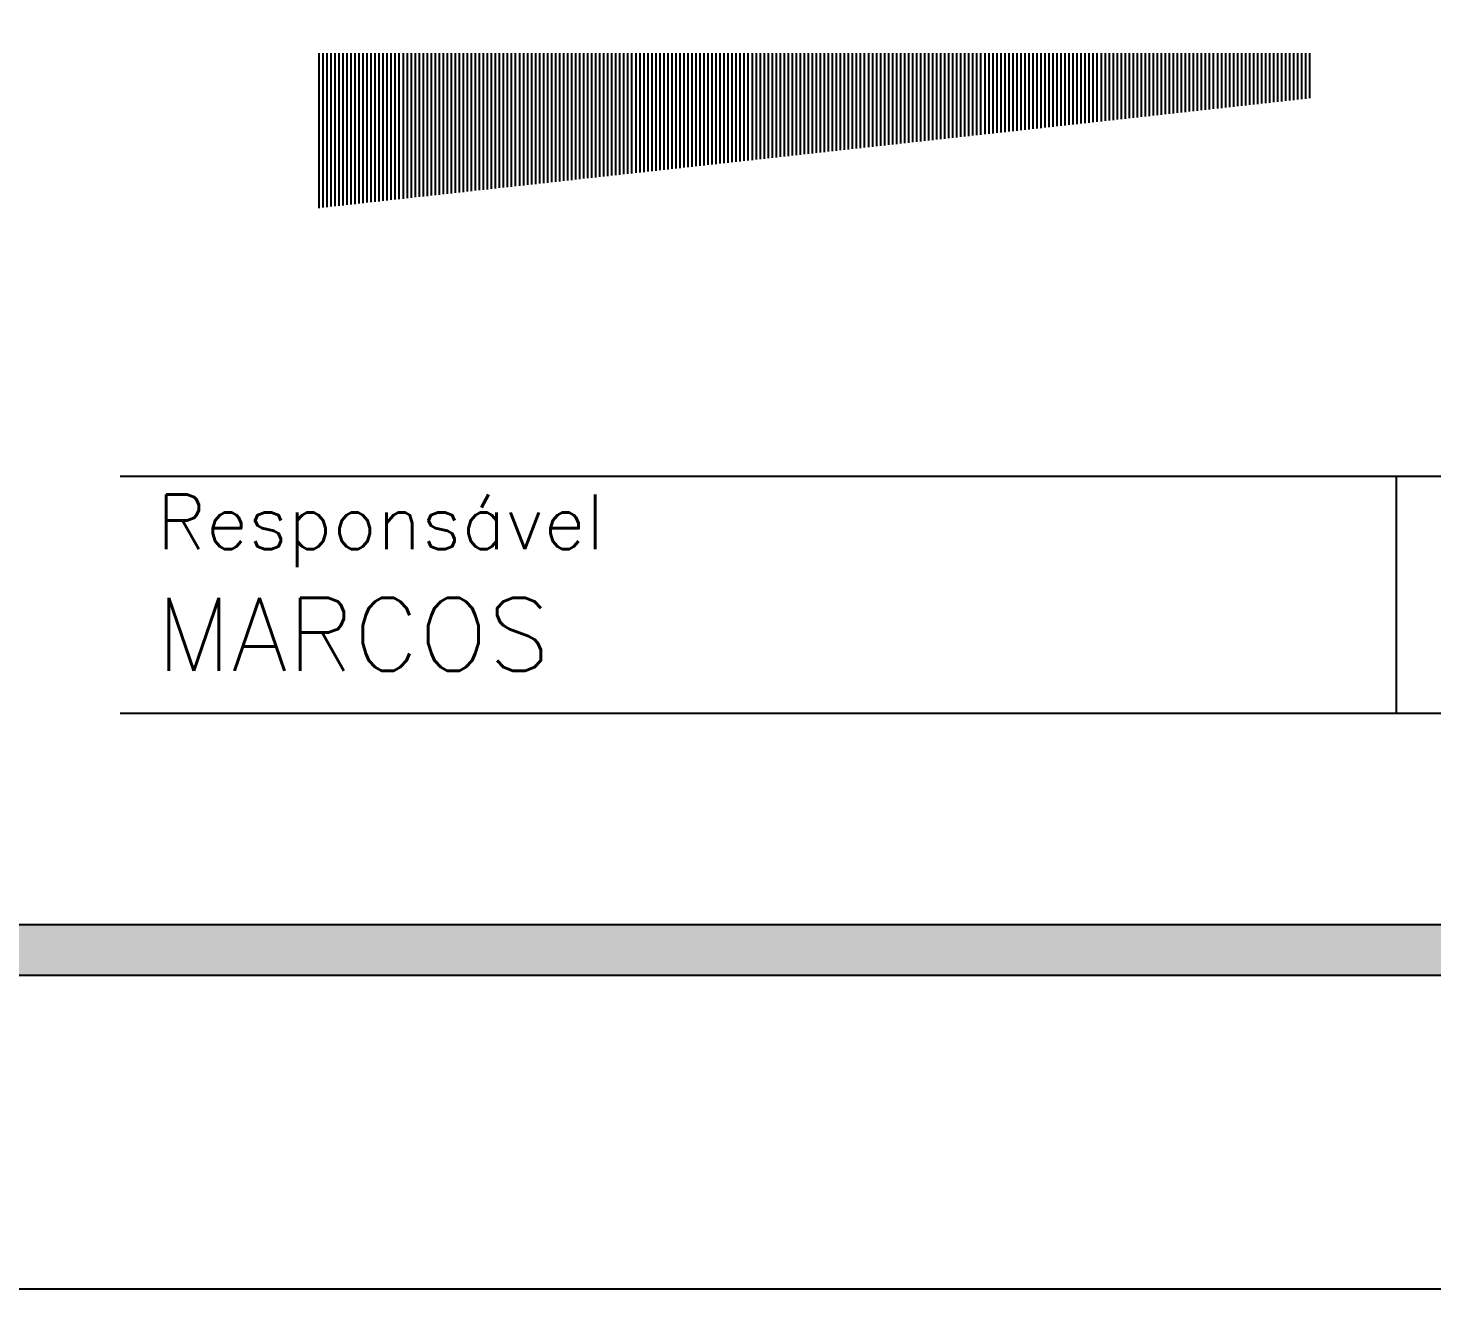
# Model space of a CAD drawing. Extents: x 187 to 6132, y -1204 to 3001.
# Drawn here: x 5243.9 to 5436.4, y -1204.3 to -1031.3 of the extents above; entities that cross this region are included whole.
import ezdxf

# ---------------------------------------------------------------- set-up
doc = ezdxf.new("R2010")
doc.units = 0
doc.header["$LTSCALE"] = 100
doc.header["$MEASUREMENT"] = 0
doc.layers.get('0').update_dxf_attribs({"color": 245, "linetype": 'CONTINUOUS'})
doc.layers.add('TEX1', color=7, linetype='CONTINUOUS')
doc.styles.get("Standard").update_dxf_attribs({"font": 'ROMANS.SHX'})

# ---------------------------------------------------------------- blocks, each defined once
blk = doc.blocks.new('H35', base_point=(-13899.373904, 10592.007577))
for p, q in [((-9591.768435, 10874.890389), (-9591.768435, 10894.210702)), ((-9591.268435, 10874.948983), (-9591.268435, 10894.210702)), ((-9590.768435, 10875.00367), (-9590.768435, 10894.210702)), ((-9590.268435, 10875.058358), (-9590.268435, 10894.210702)), ((-9589.768435, 10875.113045), (-9589.768435, 10894.210702)), ((-9589.268435, 10875.167733), (-9589.268435, 10894.210702)), ((-9588.768435, 10875.22242), (-9588.768435, 10894.210702)), ((-9588.268435, 10875.281014), (-9588.268435, 10894.210702)), ((-9587.768435, 10875.335702), (-9587.768435, 10894.210702)), ((-9587.268435, 10875.390389), (-9587.268435, 10894.210702)), ((-9586.768435, 10875.445077), (-9586.768435, 10894.210702)), ((-9586.268435, 10875.499764), (-9586.268435, 10894.210702)), ((-9585.768435, 10875.558358), (-9585.768435, 10894.210702)), ((-9585.268435, 10875.613045), (-9585.268435, 10894.210702)), ((-9584.768435, 10875.667733), (-9584.768435, 10894.210702)), ((-9584.268435, 10875.72242), (-9584.268435, 10894.210702)), ((-9583.768435, 10875.777108), (-9583.768435, 10894.210702)), ((-9583.268435, 10875.831795), (-9583.268435, 10894.210702)), ((-9582.768435, 10875.890389), (-9582.768435, 10894.210702)), ((-9582.268435, 10875.945077), (-9582.268435, 10894.210702)), ((-9581.768435, 10875.999764), (-9581.768435, 10894.210702)), ((-9581.268435, 10876.054452), (-9581.268435, 10894.210702)), ((-9580.768435, 10876.109139), (-9580.768435, 10894.210702)), ((-9580.268435, 10876.167733), (-9580.268435, 10894.210702)), ((-9579.768435, 10876.22242), (-9579.768435, 10894.210702)), ((-9579.268435, 10876.277108), (-9579.268435, 10894.210702)), ((-9578.768435, 10876.331795), (-9578.768435, 10894.210702)), ((-9578.268435, 10876.386483), (-9578.268435, 10894.210702)), ((-9577.768435, 10876.445077), (-9577.768435, 10894.210702)), ((-9577.268435, 10876.499764), (-9577.268435, 10894.210702)), ((-9576.768435, 10876.554452), (-9576.768435, 10894.210702)), ((-9576.268435, 10876.609139), (-9576.268435, 10894.210702)), ((-9575.768435, 10876.663827), (-9575.768435, 10894.210702)), ((-9575.268435, 10876.718514), (-9575.268435, 10894.210702)), ((-9574.768435, 10876.777108), (-9574.768435, 10894.210702)), ((-9574.268435, 10876.831795), (-9574.268435, 10894.210702)), ((-9573.768435, 10876.886483), (-9573.768435, 10894.210702)), ((-9573.268435, 10876.94117), (-9573.268435, 10894.210702)), ((-9572.768435, 10876.995858), (-9572.768435, 10894.210702)), ((-9572.268435, 10877.054452), (-9572.268435, 10894.210702)), ((-9571.768435, 10877.109139), (-9571.768435, 10894.210702)), ((-9571.268435, 10877.163827), (-9571.268435, 10894.210702)), ((-9570.768435, 10877.218514), (-9570.768435, 10894.210702)), ((-9570.268435, 10877.273202), (-9570.268435, 10894.210702)), ((-9569.768435, 10877.327889), (-9569.768435, 10894.210702)), ((-9569.268435, 10877.386483), (-9569.268435, 10894.210702)), ((-9568.768435, 10877.44117), (-9568.768435, 10894.210702)), ((-9568.268435, 10877.495858), (-9568.268435, 10894.210702)), ((-9567.768435, 10877.550545), (-9567.768435, 10894.210702)), ((-9567.268435, 10877.605233), (-9567.268435, 10894.210702)), ((-9566.768435, 10877.663827), (-9566.768435, 10894.210702)), ((-9566.268435, 10877.718514), (-9566.268435, 10894.210702)), ((-9565.768435, 10877.773202), (-9565.768435, 10894.210702)), ((-9565.268435, 10877.827889), (-9565.268435, 10894.210702)), ((-9564.768435, 10877.882577), (-9564.768435, 10894.210702)), ((-9564.268435, 10877.94117), (-9564.268435, 10894.210702)), ((-9563.768435, 10877.995858), (-9563.768435, 10894.210702)), ((-9563.268435, 10878.050545), (-9563.268435, 10894.210702)), ((-9562.768435, 10878.105233), (-9562.768435, 10894.210702)), ((-9562.268435, 10878.15992), (-9562.268435, 10894.210702)), ((-9561.768435, 10878.214608), (-9561.768435, 10894.210702)), ((-9561.268435, 10878.273202), (-9561.268435, 10894.210702)), ((-9560.768435, 10878.327889), (-9560.768435, 10894.210702)), ((-9560.268435, 10878.382577), (-9560.268435, 10894.210702)), ((-9559.768435, 10878.437264), (-9559.768435, 10894.210702)), ((-9559.268435, 10878.491952), (-9559.268435, 10894.210702)), ((-9558.768435, 10878.550545), (-9558.768435, 10894.210702)), ((-9558.268435, 10878.605233), (-9558.268435, 10894.210702)), ((-9557.768435, 10878.65992), (-9557.768435, 10894.210702)), ((-9557.268435, 10878.714608), (-9557.268435, 10894.210702)), ((-9556.768435, 10878.769295), (-9556.768435, 10894.210702)), ((-9556.268435, 10878.823983), (-9556.268435, 10894.210702)), ((-9555.768435, 10878.882577), (-9555.768435, 10894.210702)), ((-9555.268435, 10878.937264), (-9555.268435, 10894.210702)), ((-9554.768435, 10878.991952), (-9554.768435, 10894.210702)), ((-9554.268435, 10879.046639), (-9554.268435, 10894.210702)), ((-9553.768435, 10879.101327), (-9553.768435, 10894.210702)), ((-9553.268435, 10879.15992), (-9553.268435, 10894.210702)), ((-9552.768435, 10879.214608), (-9552.768435, 10894.210702)), ((-9552.268435, 10879.269295), (-9552.268435, 10894.210702)), ((-9551.768435, 10879.323983), (-9551.768435, 10894.210702)), ((-9551.268435, 10879.37867), (-9551.268435, 10894.210702)), ((-9550.768435, 10879.437264), (-9550.768435, 10894.210702)), ((-9550.268435, 10879.491952), (-9550.268435, 10894.210702)), ((-9549.768435, 10879.546639), (-9549.768435, 10894.210702)), ((-9549.268435, 10879.601327), (-9549.268435, 10894.210702)), ((-9548.768435, 10879.656014), (-9548.768435, 10894.210702)), ((-9548.268435, 10879.710702), (-9548.268435, 10894.210702)), ((-9547.768435, 10879.769295), (-9547.768435, 10894.210702)), ((-9547.268435, 10879.823983), (-9547.268435, 10894.210702)), ((-9546.768435, 10879.87867), (-9546.768435, 10894.210702)), ((-9546.268435, 10879.933358), (-9546.268435, 10894.210702)), ((-9545.768435, 10879.988045), (-9545.768435, 10894.210702)), ((-9545.268435, 10880.046639), (-9545.268435, 10894.210702)), ((-9544.768435, 10880.101327), (-9544.768435, 10894.210702)), ((-9544.268435, 10880.156014), (-9544.268435, 10894.210702)), ((-9543.768435, 10880.210702), (-9543.768435, 10894.210702)), ((-9543.268435, 10880.265389), (-9543.268435, 10894.210702)), ((-9542.768435, 10880.323983), (-9542.768435, 10894.210702)), ((-9542.268435, 10880.37867), (-9542.268435, 10894.210702)), ((-9541.768435, 10880.433358), (-9541.768435, 10894.210702)), ((-9541.268435, 10880.488045), (-9541.268435, 10894.210702)), ((-9540.768435, 10880.542733), (-9540.768435, 10894.210702)), ((-9540.268435, 10880.59742), (-9540.268435, 10894.210702)), ((-9539.768435, 10880.656014), (-9539.768435, 10894.210702)), ((-9539.268435, 10880.710702), (-9539.268435, 10894.210702)), ((-9538.768435, 10880.765389), (-9538.768435, 10894.210702)), ((-9538.268435, 10880.820077), (-9538.268435, 10894.210702)), ((-9537.768435, 10880.874764), (-9537.768435, 10894.210702)), ((-9537.268435, 10880.933358), (-9537.268435, 10894.210702)), ((-9536.768435, 10880.988045), (-9536.768435, 10894.210702)), ((-9536.268435, 10881.042733), (-9536.268435, 10894.210702)), ((-9535.768435, 10881.09742), (-9535.768435, 10894.210702)), ((-9535.268435, 10881.152108), (-9535.268435, 10894.210702)), ((-9534.768435, 10881.206795), (-9534.768435, 10894.210702)), ((-9534.268435, 10881.265389), (-9534.268435, 10894.210702)), ((-9533.768435, 10881.320077), (-9533.768435, 10894.210702)), ((-9533.268435, 10881.374764), (-9533.268435, 10894.210702)), ((-9532.768435, 10881.429452), (-9532.768435, 10894.210702)), ((-9532.268435, 10881.484139), (-9532.268435, 10894.210702)), ((-9531.768435, 10881.542733), (-9531.768435, 10894.210702)), ((-9531.268435, 10881.59742), (-9531.268435, 10894.210702)), ((-9530.768435, 10881.652108), (-9530.768435, 10894.210702)), ((-9530.268435, 10881.706795), (-9530.268435, 10894.210702)), ((-9529.768435, 10881.761483), (-9529.768435, 10894.210702)), ((-9529.268435, 10881.820077), (-9529.268435, 10894.210702)), ((-9528.768435, 10881.874764), (-9528.768435, 10894.210702)), ((-9528.268435, 10881.929452), (-9528.268435, 10894.210702)), ((-9527.768435, 10881.984139), (-9527.768435, 10894.210702)), ((-9527.268435, 10882.038827), (-9527.268435, 10894.210702)), ((-9526.768435, 10882.093514), (-9526.768435, 10894.210702)), ((-9526.268435, 10882.152108), (-9526.268435, 10894.210702)), ((-9525.768435, 10882.206795), (-9525.768435, 10894.210702)), ((-9525.268435, 10882.261483), (-9525.268435, 10894.210702)), ((-9524.768435, 10882.31617), (-9524.768435, 10894.210702)), ((-9524.268435, 10882.370858), (-9524.268435, 10894.210702)), ((-9523.768435, 10882.429452), (-9523.768435, 10894.210702)), ((-9523.268435, 10882.484139), (-9523.268435, 10894.210702)), ((-9522.768435, 10882.538827), (-9522.768435, 10894.210702)), ((-9522.268435, 10882.593514), (-9522.268435, 10894.210702)), ((-9521.768435, 10882.648202), (-9521.768435, 10894.210702)), ((-9521.268435, 10882.702889), (-9521.268435, 10894.210702)), ((-9520.768435, 10882.761483), (-9520.768435, 10894.210702)), ((-9520.268435, 10882.81617), (-9520.268435, 10894.210702)), ((-9519.768435, 10882.870858), (-9519.768435, 10894.210702)), ((-9519.268435, 10882.925545), (-9519.268435, 10894.210702)), ((-9518.768435, 10882.980233), (-9518.768435, 10894.210702)), ((-9518.268435, 10883.038827), (-9518.268435, 10894.210702)), ((-9517.768435, 10883.093514), (-9517.768435, 10894.210702)), ((-9517.268435, 10883.148202), (-9517.268435, 10894.210702)), ((-9516.768435, 10883.202889), (-9516.768435, 10894.210702)), ((-9516.268435, 10883.257577), (-9516.268435, 10894.210702)), ((-9515.768435, 10883.31617), (-9515.768435, 10894.210702)), ((-9515.268435, 10883.370858), (-9515.268435, 10894.210702)), ((-9514.768435, 10883.425545), (-9514.768435, 10894.210702)), ((-9514.268435, 10883.480233), (-9514.268435, 10894.210702)), ((-9513.768435, 10883.53492), (-9513.768435, 10894.210702)), ((-9513.268435, 10883.589608), (-9513.268435, 10894.210702)), ((-9512.768435, 10883.648202), (-9512.768435, 10894.210702)), ((-9512.268435, 10883.702889), (-9512.268435, 10894.210702)), ((-9511.768435, 10883.757577), (-9511.768435, 10894.210702)), ((-9511.268435, 10883.812264), (-9511.268435, 10894.210702)), ((-9510.768435, 10883.866952), (-9510.768435, 10894.210702)), ((-9510.268435, 10883.925545), (-9510.268435, 10894.210702)), ((-9509.768435, 10883.980233), (-9509.768435, 10894.210702)), ((-9509.268435, 10884.03492), (-9509.268435, 10894.210702)), ((-9508.768435, 10884.089608), (-9508.768435, 10894.210702)), ((-9508.268435, 10884.144295), (-9508.268435, 10894.210702)), ((-9507.768435, 10884.198983), (-9507.768435, 10894.210702)), ((-9507.268435, 10884.257577), (-9507.268435, 10894.210702)), ((-9506.768435, 10884.312264), (-9506.768435, 10894.210702)), ((-9506.268435, 10884.366952), (-9506.268435, 10894.210702)), ((-9505.768435, 10884.421639), (-9505.768435, 10894.210702)), ((-9505.268435, 10884.476327), (-9505.268435, 10894.210702)), ((-9504.768435, 10884.53492), (-9504.768435, 10894.210702)), ((-9504.268435, 10884.589608), (-9504.268435, 10894.210702)), ((-9503.768435, 10884.644295), (-9503.768435, 10894.210702)), ((-9503.268435, 10884.698983), (-9503.268435, 10894.210702)), ((-9502.768435, 10884.75367), (-9502.768435, 10894.210702)), ((-9502.268435, 10884.812264), (-9502.268435, 10894.210702)), ((-9501.768435, 10884.866952), (-9501.768435, 10894.210702)), ((-9501.268435, 10884.921639), (-9501.268435, 10894.210702)), ((-9500.768435, 10884.976327), (-9500.768435, 10894.210702)), ((-9500.268435, 10885.031014), (-9500.268435, 10894.210702)), ((-9499.768435, 10885.085702), (-9499.768435, 10894.210702)), ((-9499.268435, 10885.144295), (-9499.268435, 10894.210702)), ((-9498.768435, 10885.198983), (-9498.768435, 10894.210702)), ((-9498.268435, 10885.25367), (-9498.268435, 10894.210702)), ((-9497.768435, 10885.308358), (-9497.768435, 10894.210702)), ((-9497.268435, 10885.363045), (-9497.268435, 10894.210702)), ((-9496.768435, 10885.421639), (-9496.768435, 10894.210702)), ((-9496.268435, 10885.476327), (-9496.268435, 10894.210702)), ((-9495.768435, 10885.531014), (-9495.768435, 10894.210702)), ((-9495.268435, 10885.585702), (-9495.268435, 10894.210702)), ((-9494.768435, 10885.640389), (-9494.768435, 10894.210702)), ((-9494.268435, 10885.698983), (-9494.268435, 10894.210702)), ((-9493.768435, 10885.75367), (-9493.768435, 10894.210702)), ((-9493.268435, 10885.808358), (-9493.268435, 10894.210702)), ((-9492.768435, 10885.863045), (-9492.768435, 10894.210702)), ((-9492.268435, 10885.917733), (-9492.268435, 10894.210702)), ((-9491.768435, 10885.97242), (-9491.768435, 10894.210702)), ((-9491.268435, 10886.031014), (-9491.268435, 10894.210702)), ((-9490.768435, 10886.085702), (-9490.768435, 10894.210702)), ((-9490.268435, 10886.140389), (-9490.268435, 10894.210702)), ((-9489.768435, 10886.195077), (-9489.768435, 10894.210702)), ((-9489.268435, 10886.249764), (-9489.268435, 10894.210702)), ((-9488.768435, 10886.308358), (-9488.768435, 10894.210702)), ((-9488.268435, 10886.363045), (-9488.268435, 10894.210702)), ((-9487.768435, 10886.417733), (-9487.768435, 10894.210702)), ((-9487.268435, 10886.47242), (-9487.268435, 10894.210702)), ((-9486.768435, 10886.527108), (-9486.768435, 10894.210702)), ((-9486.268435, 10886.581795), (-9486.268435, 10894.210702)), ((-9485.768435, 10886.640389), (-9485.768435, 10894.210702)), ((-9485.268435, 10886.695077), (-9485.268435, 10894.210702)), ((-9484.768435, 10886.749764), (-9484.768435, 10894.210702)), ((-9484.268435, 10886.804452), (-9484.268435, 10894.210702)), ((-9483.768435, 10886.859139), (-9483.768435, 10894.210702)), ((-9483.268435, 10886.917733), (-9483.268435, 10894.210702)), ((-9482.768435, 10886.97242), (-9482.768435, 10894.210702)), ((-9482.268435, 10887.027108), (-9482.268435, 10894.210702)), ((-9481.768435, 10887.081795), (-9481.768435, 10894.210702)), ((-9481.268435, 10887.136483), (-9481.268435, 10894.210702)), ((-9480.768435, 10887.195077), (-9480.768435, 10894.210702)), ((-9480.268435, 10887.249764), (-9480.268435, 10894.210702)), ((-9479.768435, 10887.304452), (-9479.768435, 10894.210702)), ((-9479.268435, 10887.359139), (-9479.268435, 10894.210702)), ((-9478.768435, 10887.413827), (-9478.768435, 10894.210702)), ((-9478.268435, 10887.468514), (-9478.268435, 10894.210702)), ((-9477.768435, 10887.527108), (-9477.768435, 10894.210702)), ((-9477.268435, 10887.581795), (-9477.268435, 10894.210702)), ((-9476.768435, 10887.636483), (-9476.768435, 10894.210702)), ((-9476.268435, 10887.69117), (-9476.268435, 10894.210702)), ((-9475.768435, 10887.745858), (-9475.768435, 10894.210702)), ((-9475.268435, 10887.804452), (-9475.268435, 10894.210702)), ((-9474.768435, 10887.859139), (-9474.768435, 10894.210702)), ((-9474.268435, 10887.913827), (-9474.268435, 10894.210702)), ((-9473.768435, 10887.968514), (-9473.768435, 10894.210702)), ((-9473.268435, 10888.023202), (-9473.268435, 10894.210702)), ((-9472.768435, 10888.077889), (-9472.768435, 10894.210702)), ((-9472.268435, 10888.136483), (-9472.268435, 10894.210702)), ((-9471.768435, 10888.19117), (-9471.768435, 10894.210702)), ((-9471.268435, 10888.245858), (-9471.268435, 10894.210702)), ((-9470.768435, 10888.300545), (-9470.768435, 10894.210702)), ((-9470.268435, 10888.355233), (-9470.268435, 10894.210702)), ((-9469.768435, 10888.413827), (-9469.768435, 10894.210702)), ((-9469.268435, 10888.468514), (-9469.268435, 10894.210702)), ((-9468.768435, 10888.523202), (-9468.768435, 10894.210702)), ((-9468.268435, 10888.577889), (-9468.268435, 10894.210702))]:
    blk.add_line(p, q)
blk = doc.blocks.new('CARIMBO_UNION', base_point=(735.032049, -4583.115153))
for p, q in [((718.532049, -4581.815153), (734.032049, -4581.815153)), ((722.032049, -4582.465153), (722.032049, -4581.815153)), ((718.532049, -4582.465153), (734.032049, -4582.465153))]:
    blk.add_line(p, q)
at = {"layer": 'TEX1'}
blk.add_text('Responsável', height=0.15, dxfattribs=at).set_placement((718.632049, -4582.015153))

msp = doc.modelspace()

# ---------------------------------------------------------------- linework, layer by layer
for points in [[(186.530458, -1204.290025), (6131.530458, -1204.290025), (6131.530458, 3000.709975), (186.530458, 3000.709975), (186.530458, -1204.290025)], [(6081.530458, -1154.290025), (6081.530458, -1161.290025), (304.530458, -1161.290025), (304.530458, 2957.709975), (6081.530458, 2957.709975), (6081.530458, 2950.709975), (311.530458, 2950.709975), (311.530458, -1154.290025), (6081.530458, -1154.290025)], [(311.530458, -1154.290025), (6081.530458, -1154.290025), (6081.530458, 2950.709975), (311.530458, 2950.709975), (311.530458, -1154.290025)]]:
    msp.add_lwpolyline(points)
for points in [[(6081.530458, -1161.290025), (304.530458, -1161.290025), (311.530458, -1154.290025)], [(6081.530458, -1161.290025), (311.530458, -1154.290025), (6081.530458, -1154.290025)]]:
    msp.add_solid(points)

# ---------------------------------------------------------------- block references
for name, p, xscale, yscale in [('CARIMBO_UNION', (6081.530458, -1157.790025), 50, 50), ('H35', (545.435228, -1367.168929), 1.1, 1.1)]:
    msp.add_blockref(name, p, dxfattribs=dict(xscale=xscale, yscale=yscale))

# ---------------------------------------------------------------- texts
at = {"layer": 'TEX1'}
msp.add_text('MARCOS', height=10, dxfattribs=at).set_placement((5261.491598, -1119.484507))

doc.saveas('drawing.dxf')
